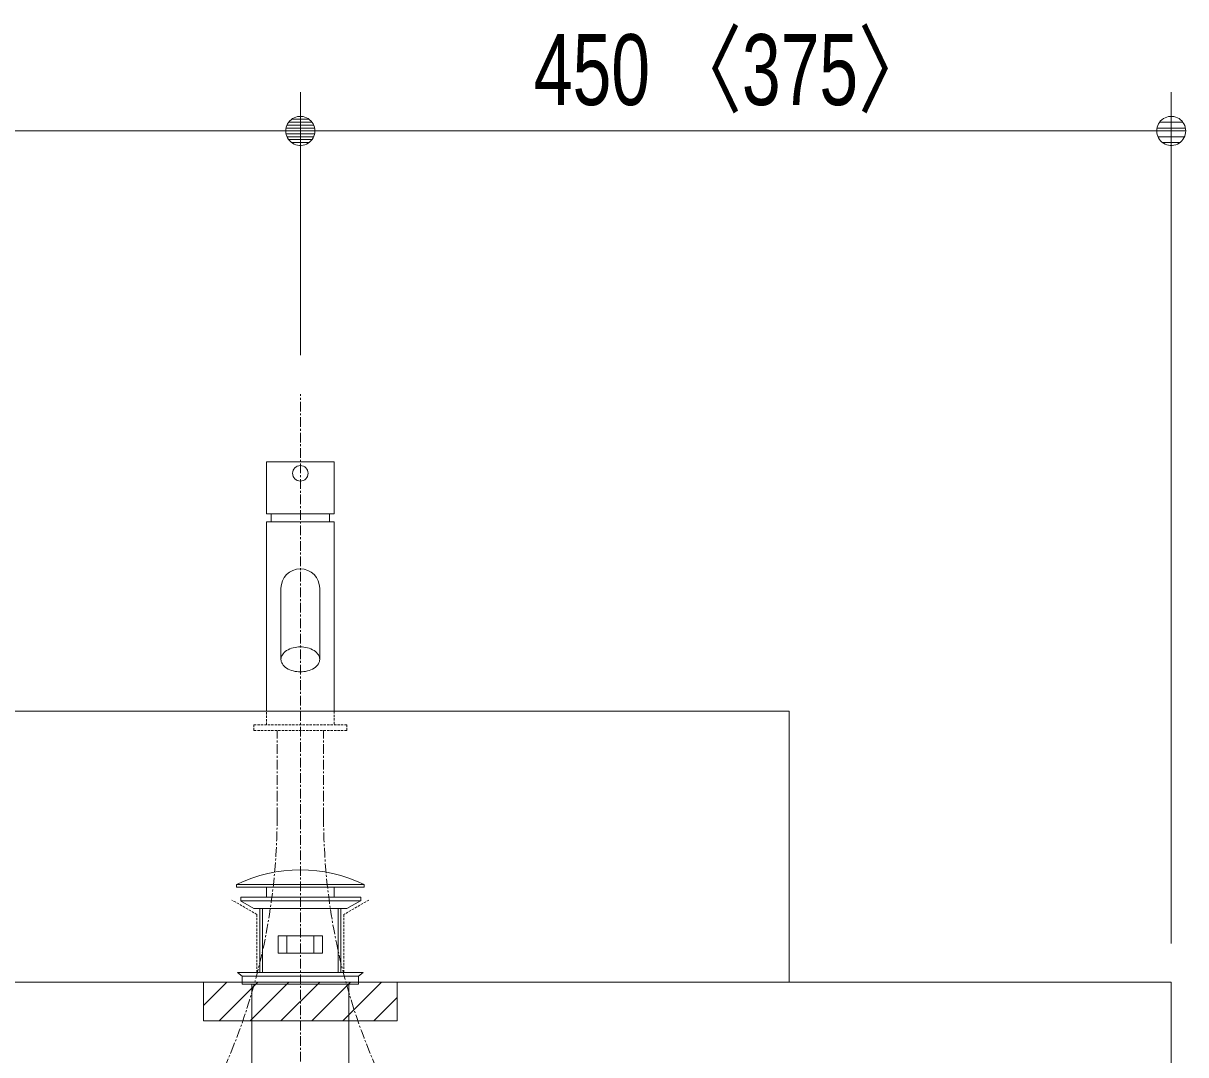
# Model space of a CAD drawing. Units: millimetres, scale not verified. Extents: x -6062 to 6062, y -3045 to 3045.
# Drawn here: x -2311 to -1710, y -1368 to -834 of the extents above; entities that cross this region are included whole.
import ezdxf
from ezdxf.enums import TextEntityAlignment as Align

# ---------------------------------------------------------------- set-up
doc = ezdxf.new("R2010")
doc.units = ezdxf.units.MM
doc.header["$LTSCALE"] = 20
doc.linetypes.add('CHAIN1', pattern=[8, 5, -1, 1, -1])
doc.linetypes.add('DASHED1', pattern=[1.8, 1.2, -0.6])
for name, color, linetype, lineweight in [('0-3_5ボウル・キャビネット', 7, 'Continuous', 9), ('0-5_0', 7, 'Continuous', 9), ('0-6_2寸法-1', 7, 'Continuous', 9), ('0-7_4給排水', 7, 'Continuous', 9)]:
    doc.layers.add(name, color=color, linetype=linetype, lineweight=lineweight)
doc.styles.add('ＭＳ Ｐゴシック', font='')
doc.styles.get('ＭＳ Ｐゴシック').set_extended_font_data('MS PGothic')

# ---------------------------------------------------------------- blocks, each defined once
blk = doc.blocks.new('_Dot')
at = {"layer": '0-5_0'}
for p, q in [((-10, 0), (-20, 0)), ((9.78, 2), (-9.78, 2)), ((7.99, 6), (-7.99, 6)), ((9.16, -3.98), (-9.16, -3.98)), ((6, -7.98), (-6, -7.98))]:
    blk.add_line(p, q, dxfattribs=at)
for points in [[(10, 0), (9.92, 1.25), (9.69, 2.49), (9.3, 3.68), (8.76, 4.82), (8.09, 5.88), (7.29, 6.85), (6.37, 7.71), (5.36, 8.44), (4.26, 9.05), (3.09, 9.51), (1.87, 9.82), (0.63, 9.98), (-0.63, 9.98), (-1.87, 9.82), (-3.09, 9.51), (-4.26, 9.05), (-5.36, 8.44), (-6.37, 7.71), (-7.29, 6.85), (-8.09, 5.88), (-8.76, 4.82), (-9.3, 3.68), (-9.69, 2.49), (-9.92, 1.25), (-10, 0), (0, 0)], [(-10, 0), (-9.92, -1.25), (-9.69, -2.49), (-9.3, -3.68), (-8.76, -4.82), (-8.09, -5.88), (-7.29, -6.85), (-6.37, -7.71), (-5.36, -8.44), (-4.26, -9.05), (-3.09, -9.51), (-1.87, -9.82), (-0.63, -9.98), (0.63, -9.98), (1.87, -9.82), (3.09, -9.51), (4.26, -9.05), (5.36, -8.44), (6.37, -7.71), (7.29, -6.85), (8.09, -5.88), (8.76, -4.82), (9.3, -3.68), (9.69, -2.49), (9.92, -1.25), (10, 0), (0, 0)]]:
    blk.add_lwpolyline(points, close=True, dxfattribs=at)
blk = doc.blocks.new('グループ-10')
at = {"layer": '0-7_4給排水', "linetype": 'CHAIN1'}
blk.add_line((-7600, -41500), (-7600, -20520), dxfattribs=at)
at = {"layer": '0-7_4給排水'}
for p, q in [((-8020, -25840), (-8020, -26500)), ((-7990, -25840), (-7990, -26500)), ((-7210, -25840), (-7210, -26500)), ((-7180, -25840), (-7180, -26500))]:
    blk.add_line(p, q, dxfattribs=at)
for points in [[(-8260, -25590), (-6940, -25590), (-6940, -25620), (-8260, -25620)], [(-7950, -25620), (-7250, -25620), (-7250, -25720), (-7950, -25720)], [(-8081.3, -25840), (-8220, -25760), (-6980, -25760), (-7120.2, -25840)], [(-8214, -25720), (-6974, -25720), (-6974, -25760), (-8214, -25760)], [(-7830, -26120), (-7370, -26120), (-7370, -26300), (-7830, -26300)], [(-7740, -26120), (-7460, -26120), (-7460, -26300), (-7740, -26300)], [(-8200, -26540), (-8250, -26500), (-6950, -26500), (-7000, -26540)], [(-8200, -26540), (-7000, -26540), (-7000, -26620), (-8200, -26620)], [(-8100, -26620), (-7100, -26620), (-7100, -27660), (-8100, -27660)]]:
    blk.add_lwpolyline(points, close=True, dxfattribs=at)
blk.add_arc((-7600, -26967), 1527, 64.39147, 115.60853, dxfattribs=at)
blk = doc.blocks.new('グループ-16')
at = {"layer": '0-3_5ボウル・キャビネット'}
blk.add_lwpolyline([(-12650, -23800), (-2550, -23800), (-2550, -26600), (-12650, -26600)], close=True, dxfattribs=at)
at = {"layer": '0-3_5ボウル・キャビネット', "linetype": 'DASHED1'}
blk.add_lwpolyline([(-6892.1, -25751.1), (-7150, -25900), (-7150, -26500), (-8050, -26500), (-8050, -25900), (-8307.9, -25751.1)], dxfattribs=at)
blk = doc.blocks.new('グループ-22')
at = {"layer": '0-7_4給排水'}
for p, q in [((-7900, -21760), (-7900, -21840)), ((-7300, -21760), (-7300, -21840))]:
    blk.add_line(p, q, dxfattribs=at)
at = {"layer": '0-7_4給排水', "linetype": 'CHAIN1'}
for p, q in [((-8624.1, -28078.2), (-8315.9, -27321.8)), ((-6575.9, -28078.2), (-6884.1, -27321.8))]:
    blk.add_line(p, q, dxfattribs=at)
at = {"layer": '0-7_4給排水'}
blk.add_lwpolyline([(-7250, -21220), (-7950, -21220), (-7950, -21760), (-7250, -21760)], close=True, dxfattribs=at)
for points in [[(-7250, -23800), (-7250, -21840), (-7950, -21840), (-7950, -23800)], [(-7800, -22527.8), (-7800, -23263.4), (-7799.2, -23275), (-7796.7, -23286.8), (-7792.3, -23298.8), (-7786, -23310.7), (-7777.7, -23322.5), (-7767.4, -23333.8), (-7755.3, -23344.5), (-7741.4, -23354.3), (-7726.1, -23363.2), (-7709.4, -23371), (-7691.9, -23377.6), (-7673.6, -23383), (-7655, -23387), (-7636.4, -23389.8), (-7618, -23391.5), (-7600, -23392), (-7582, -23391.5), (-7563.6, -23389.8), (-7545, -23387), (-7526.4, -23383), (-7508.1, -23377.6), (-7490.6, -23371), (-7473.9, -23363.2), (-7458.6, -23354.3), (-7444.7, -23344.5), (-7432.6, -23333.8), (-7422.3, -23322.5), (-7414, -23310.7), (-7407.7, -23298.8), (-7403.3, -23286.8), (-7400.8, -23275), (-7400, -23263.4), (-7400, -22528)], [(-7400, -23263.4), (-7400.8, -23251.9), (-7403.3, -23240), (-7407.7, -23228), (-7414, -23216.1), (-7422.3, -23204.4), (-7432.6, -23193.1), (-7444.7, -23182.4), (-7458.6, -23172.5), (-7473.9, -23163.6), (-7490.6, -23155.8), (-7508.1, -23149.2), (-7526.4, -23143.9), (-7545, -23139.8), (-7563.6, -23137), (-7582, -23135.4), (-7600, -23134.9), (-7618, -23135.4), (-7636.4, -23137), (-7655, -23139.8), (-7673.6, -23143.9), (-7691.9, -23149.2), (-7709.4, -23155.8), (-7726.1, -23163.6), (-7741.4, -23172.5), (-7755.3, -23182.4), (-7767.4, -23193.1), (-7777.7, -23204.4), (-7786, -23216.1), (-7792.3, -23228), (-7796.7, -23240), (-7799.2, -23251.9), (-7800, -23263.4)]]:
    blk.add_lwpolyline(points, dxfattribs=at)
at = {"layer": '0-7_4給排水', "linetype": 'DASHED1'}
blk.add_lwpolyline([(-7950, -23940), (-7950, -23800), (-7250, -23800), (-7250, -23940)], dxfattribs=at)
blk.add_lwpolyline([(-8080, -23940), (-8080, -24000), (-7120, -24000), (-7120, -23940)], close=True, dxfattribs=at)
at = {"layer": '0-7_4給排水', "linetype": 'CHAIN1'}
for points in [[(-7840, -24893), (-7840, -24721), (-7840, -24000)], [(-7360, -24893), (-7360, -24721), (-7360, -24000)]]:
    blk.add_lwpolyline(points, dxfattribs=at)
at = {"layer": '0-7_4給排水'}
blk.add_circle((-7600, -21340), 80, dxfattribs=at)
for start, end in [(90, 180), (0, 90)]:
    blk.add_arc((-7600, -22528), 200, start, end, dxfattribs=at)
at = {"layer": '0-7_4給排水', "linetype": 'CHAIN1'}
for centre, start, end in [((-14276.1, -24893), 337.82852, 0), ((-923.9, -24893), 180, 202.17148)]:
    blk.add_arc(centre, 6436.1, start, end, dxfattribs=at)
blk = doc.blocks.new('グループ-28')
at = {"layer": '0-3_5ボウル・キャビネット'}
blk.add_lwpolyline([(-16600, -26600), (1400, -26600), (1400, -27600), (-16600, -27600)], close=True, dxfattribs=at)
blk = doc.blocks.new('グループ-34')
at = {"layer": '0-3_5ボウル・キャビネット'}
blk.add_blockref('グループ-28', (0, 0), dxfattribs=at)
blk = doc.blocks.new('グループ-35')
at = {"layer": '0-3_5ボウル・キャビネット'}
blk.add_blockref('グループ-34', (0, 0), dxfattribs=at)

msp = doc.modelspace()

# ---------------------------------------------------------------- linework, layer by layer
at = {"layer": '0-3_5ボウル・キャビネット'}
for p, q in [((-2217.5, -1342), (-2205.5, -1330)), ((-2209.5, -1350), (-2189.5, -1330)), ((-2193.5, -1350), (-2173.5, -1330)), ((-2177.5, -1350), (-2157.5, -1330)), ((-2161.5, -1350), (-2141.5, -1330)), ((-2145.5, -1350), (-2125.5, -1330)), ((-2129.5, -1350), (-2117.5, -1338))]:
    msp.add_line(p, q, dxfattribs=at)
msp.add_lwpolyline([(-2217.5, -1350), (-2217.5, -1330), (-2117.5, -1330), (-2117.5, -1350)], close=True, dxfattribs=at)
at = {"layer": '0-3_5ボウル・キャビネット', "linetype": 'DASHED1'}
msp.add_lwpolyline([(-2217.5, -1350), (-2217.5, -1330), (-2117.5, -1330), (-2117.5, -1350)], close=True, dxfattribs=at)
at = {"layer": '0-6_2寸法-1'}
for p, q in [((-2167.5, -1006), (-2167.5, -870)), ((-2167.5, -1006), (-2167.5, -870)), ((-1717.5, -1310), (-1717.5, -870)), ((-2602.49, -890), (-2182.51, -890)), ((-1732.51, -890), (-2152.49, -890))]:
    msp.add_line(p, q, dxfattribs=at)

# ---------------------------------------------------------------- block references
at = {"layer": '0-3_5ボウル・キャビネット', "xscale": 0.05, "yscale": 0.05}
for name in ['グループ-16', 'グループ-35']:
    msp.add_blockref(name, (-1787.5, 0), dxfattribs=at)
at = {"layer": '0-6_2寸法-1', "xscale": 0.7503418, "yscale": 0.7503418}
for p in [(-2167.5, -890), (-1717.5, -890)]:
    msp.add_blockref('_Dot', p, dxfattribs=at)
at = {"layer": '0-6_2寸法-1', "xscale": 0.7503418, "yscale": 0.7503418, "rotation": 180}
msp.add_blockref('_Dot', (-2167.5, -890), dxfattribs=at)
at = {"layer": '0-7_4給排水', "xscale": 0.05, "yscale": 0.05}
for name in ['グループ-10', 'グループ-22']:
    msp.add_blockref(name, (-1787.5, 0), dxfattribs=at)

# ---------------------------------------------------------------- texts
at = {"layer": '0-6_2寸法-1', "style": 'ＭＳ Ｐゴシック', "width": 0.75}
msp.add_text('450 〈375〉', height=36.66, dxfattribs=at).set_placement((-2046.82, -887.65), align=Align.BOTTOM_LEFT)

doc.saveas('drawing.dxf')
